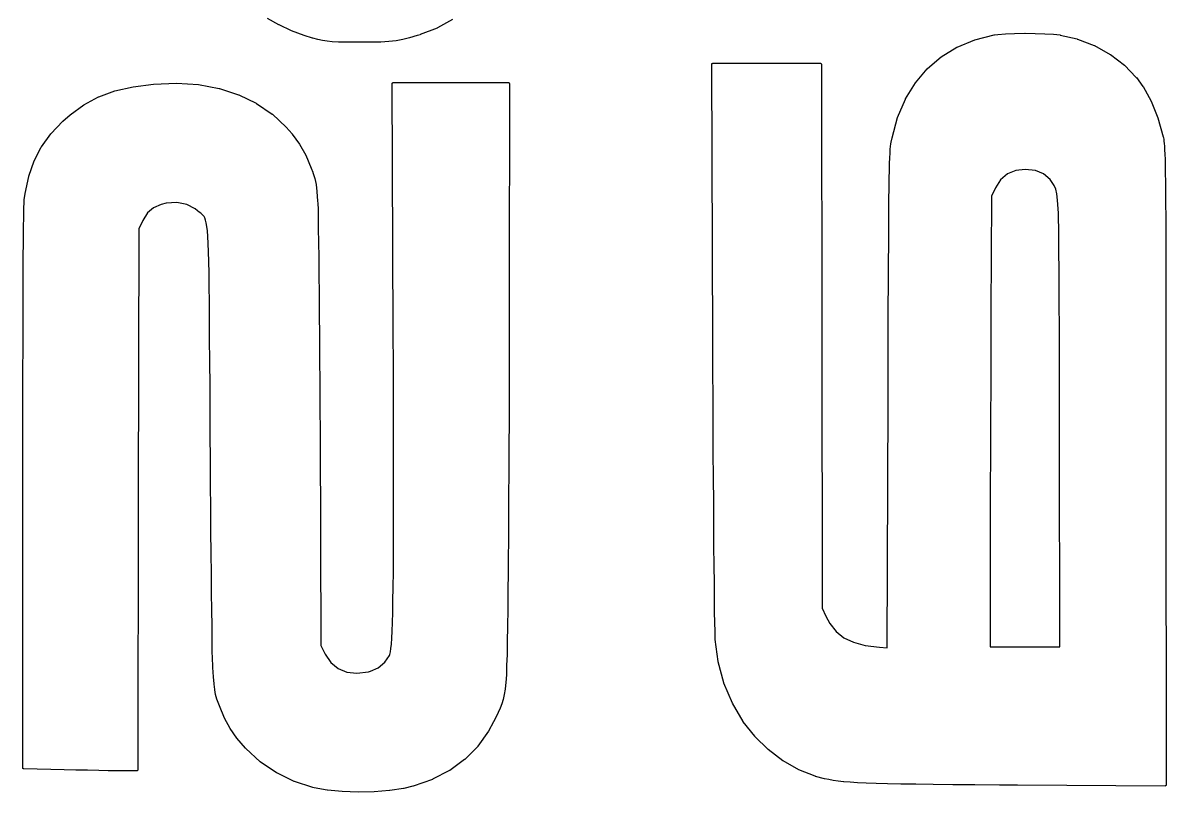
# Model space of a CAD drawing. Extents: x 91.3 to 189.8, y -113.5 to -60.4.
# Drawn here: x 159.15 to 164.29, y -94.48 to -91.02 of the extents above; entities that cross this region are included whole.
import ezdxf

# ---------------------------------------------------------------- set-up
doc = ezdxf.new("R2010")
doc.units = 0
doc.header["$MEASUREMENT"] = 0
doc.layers.add('BLACK', color=7, linetype='CONTINUOUS')

msp = doc.modelspace()

# ---------------------------------------------------------------- linework, layer by layer
at = {"layer": 'Black'}
for p, q in [((160.304, -91.0303), (160.253, -91.0014)), ((160.305, -91.0304), (160.304, -91.0303)), ((160.304, -91.0303), (160.304, -91.0303)), ((160.36, -91.0568), (160.305, -91.0304)), ((161.085, -91.0069), (161.017, -91.0445)), ((160.36, -91.0569), (160.36, -91.0568)), ((160.361, -91.057), (160.36, -91.0569)), ((160.417, -91.0789), (160.361, -91.057)), ((160.417, -91.079), (160.417, -91.0789)), ((160.417, -91.0789), (160.417, -91.0789)), ((160.455, -91.0907), (160.417, -91.079)), ((160.926, -91.0789), (160.892, -91.0893)), ((160.927, -91.0789), (160.926, -91.0789)), ((160.926, -91.0789), (160.926, -91.0789)), ((160.939, -91.0748), (160.927, -91.0789)), ((160.94, -91.0747), (160.939, -91.0748)), ((161.016, -91.0448), (160.94, -91.0747)), ((160.94, -91.0747), (160.94, -91.0747)), ((161.017, -91.0447), (161.016, -91.0448)), ((161.017, -91.0445), (161.017, -91.0447)), ((163.435, -91.0983), (163.522, -91.076)), ((163.522, -91.076), (163.523, -91.0759)), ((163.522, -91.076), (163.522, -91.076)), ((163.523, -91.0759), (163.538, -91.0737)), ((163.538, -91.0736), (163.572, -91.071)), ((163.538, -91.0737), (163.538, -91.0736)), ((163.538, -91.0737), (163.538, -91.0737)), ((163.572, -91.0709), (163.613, -91.0693)), ((163.572, -91.071), (163.572, -91.0709)), ((163.572, -91.071), (163.572, -91.071)), ((163.613, -91.0693), (163.659, -91.0686)), ((163.613, -91.0693), (163.613, -91.0693)), ((163.613, -91.0693), (163.613, -91.0693)), ((163.659, -91.0686), (163.659, -91.0686)), ((163.659, -91.0686), (163.659, -91.0686)), ((163.659, -91.0686), (163.661, -91.0686)), ((163.661, -91.0686), (163.706, -91.069)), ((163.706, -91.069), (163.706, -91.069)), ((163.706, -91.069), (163.706, -91.069)), ((163.706, -91.069), (163.75, -91.0704)), ((163.75, -91.0704), (163.75, -91.0704)), ((163.75, -91.0704), (163.75, -91.0704)), ((163.75, -91.0704), (163.789, -91.0728)), ((163.789, -91.0728), (163.789, -91.0728)), ((163.789, -91.0728), (163.789, -91.0728)), ((163.789, -91.0728), (163.819, -91.0762)), ((163.819, -91.0762), (163.819, -91.0763)), ((163.819, -91.0763), (163.819, -91.0763)), ((163.819, -91.0763), (163.895, -91.0941)), ((160.456, -91.0908), (160.455, -91.0907)), ((160.455, -91.0907), (160.455, -91.0907)), ((160.479, -91.0968), (160.456, -91.0908)), ((160.479, -91.0969), (160.479, -91.0968)), ((160.479, -91.0968), (160.479, -91.0968)), ((160.5, -91.1014), (160.479, -91.0969)), ((160.5, -91.1015), (160.5, -91.1014)), ((160.5, -91.1014), (160.5, -91.1014)), ((160.521, -91.1047), (160.5, -91.1015)), ((160.544, -91.1069), (160.521, -91.1047)), ((160.521, -91.1047), (160.521, -91.1047)), ((160.521, -91.1047), (160.521, -91.1047)), ((160.572, -91.1082), (160.544, -91.1069)), ((160.544, -91.1069), (160.544, -91.1069)), ((160.544, -91.1069), (160.544, -91.1069)), ((160.608, -91.1089), (160.572, -91.1082)), ((160.572, -91.1082), (160.572, -91.1082)), ((160.572, -91.1082), (160.572, -91.1082)), ((160.654, -91.1093), (160.608, -91.1089)), ((160.608, -91.1089), (160.608, -91.1089)), ((160.608, -91.1089), (160.608, -91.1089)), ((160.664, -91.1093), (160.654, -91.1093)), ((160.654, -91.1093), (160.654, -91.1093)), ((160.654, -91.1093), (160.654, -91.1093)), ((160.718, -91.1092), (160.664, -91.1093)), ((160.664, -91.1093), (160.664, -91.1093)), ((160.664, -91.1093), (160.664, -91.1093)), ((160.762, -91.1083), (160.718, -91.1092)), ((160.718, -91.1092), (160.718, -91.1092)), ((160.718, -91.1092), (160.718, -91.1092)), ((160.763, -91.1083), (160.762, -91.1083)), ((160.799, -91.1063), (160.763, -91.1083)), ((160.763, -91.1083), (160.763, -91.1083)), ((160.831, -91.1027), (160.799, -91.1063)), ((160.799, -91.1063), (160.799, -91.1062)), ((160.799, -91.1062), (160.799, -91.1063)), ((160.861, -91.0971), (160.831, -91.1026)), ((160.831, -91.1026), (160.831, -91.1026)), ((160.831, -91.1026), (160.831, -91.1027)), ((160.892, -91.0893), (160.861, -91.0971)), ((160.861, -91.0971), (160.861, -91.0971)), ((160.861, -91.0971), (160.861, -91.0971)), ((160.892, -91.0893), (160.892, -91.0893)), ((160.892, -91.0893), (160.892, -91.0893)), ((163.283, -91.1743), (163.354, -91.1315)), ((163.354, -91.1314), (163.355, -91.1312)), ((163.354, -91.1315), (163.354, -91.1314)), ((163.355, -91.1312), (163.434, -91.0985)), ((163.434, -91.0985), (163.435, -91.0983)), ((163.434, -91.0985), (163.434, -91.0985)), ((163.895, -91.0941), (163.895, -91.0943)), ((163.895, -91.0943), (163.896, -91.0943)), ((163.896, -91.0943), (163.972, -91.1238)), ((163.972, -91.1238), (163.972, -91.124)), ((163.972, -91.124), (163.973, -91.1241)), ((163.973, -91.1241), (164.043, -91.1634)), ((163.221, -91.2277), (163.283, -91.1748)), ((163.283, -91.1746), (163.283, -91.1743)), ((163.283, -91.1748), (163.283, -91.1746)), ((164.043, -91.1634), (164.043, -91.1636)), ((164.043, -91.1636), (164.044, -91.1637)), ((164.044, -91.1637), (164.107, -91.2117)), ((162.251, -91.2067), (162.252, -91.2063)), ((162.251, -91.2071), (162.251, -91.2067)), ((162.251, -91.2076), (162.251, -91.2071)), ((162.251, -91.208), (162.251, -91.2076)), ((162.251, -91.2084), (162.251, -91.208)), ((162.256, -92.4567), (162.251, -91.2084)), ((162.252, -91.2052), (162.253, -91.2049)), ((162.252, -91.2056), (162.252, -91.2052)), ((162.252, -91.2059), (162.252, -91.2056)), ((162.252, -91.2063), (162.252, -91.2059)), ((162.253, -91.2044), (162.254, -91.2041)), ((162.253, -91.2046), (162.253, -91.2044)), ((162.253, -91.2049), (162.253, -91.2046)), ((162.254, -91.2037), (162.255, -91.2036)), ((162.254, -91.2039), (162.254, -91.2037)), ((162.254, -91.2041), (162.254, -91.2039)), ((162.255, -91.2036), (162.255, -91.2035)), ((162.255, -91.2035), (162.256, -91.2035)), ((162.256, -91.2035), (162.256, -91.2034)), ((162.256, -91.2034), (162.739, -91.2034)), ((162.739, -91.2034), (162.739, -91.2035)), ((162.739, -91.2035), (162.74, -91.2035)), ((162.74, -91.2035), (162.74, -91.2036)), ((162.74, -91.2036), (162.74, -91.2037)), ((162.74, -91.2037), (162.741, -91.2039)), ((162.741, -91.2039), (162.741, -91.2041)), ((162.741, -91.2041), (162.742, -91.2044)), ((162.742, -91.2044), (162.742, -91.2046)), ((162.742, -91.2046), (162.742, -91.2049)), ((162.742, -91.2049), (162.743, -91.2052)), ((162.743, -91.2052), (162.743, -91.2056)), ((162.743, -91.2056), (162.743, -91.2059)), ((162.743, -91.2059), (162.743, -91.2063)), ((162.743, -91.2063), (162.743, -91.2067)), ((162.743, -91.2067), (162.744, -91.2071)), ((162.744, -91.2071), (162.744, -91.2076)), ((162.744, -91.2076), (162.744, -91.208)), ((162.744, -91.208), (162.744, -91.2084)), ((162.744, -91.2084), (162.746, -92.4333)), ((163.167, -91.291), (163.22, -91.2283)), ((163.22, -91.2283), (163.221, -91.228)), ((163.221, -91.228), (163.221, -91.2277)), ((164.107, -91.2117), (164.107, -91.212)), ((164.107, -91.212), (164.107, -91.2122)), ((164.107, -91.2122), (164.16, -91.2677)), ((164.16, -91.2677), (164.161, -91.268)), ((164.161, -91.268), (164.161, -91.2682)), ((164.161, -91.2682), (164.19, -91.3082)), ((159.493, -91.355), (159.566, -91.3283)), ((159.566, -91.3281), (159.648, -91.309)), ((159.566, -91.3282), (159.566, -91.3281)), ((159.566, -91.3283), (159.566, -91.3282)), ((159.648, -91.3089), (159.74, -91.2969)), ((159.648, -91.309), (159.648, -91.3089)), ((159.648, -91.309), (159.648, -91.309)), ((159.74, -91.2969), (159.843, -91.2928)), ((159.74, -91.2969), (159.74, -91.2969)), ((159.74, -91.2969), (159.74, -91.2969)), ((159.843, -91.2928), (159.843, -91.2928)), ((159.843, -91.2928), (159.843, -91.2928)), ((159.843, -91.2928), (159.942, -91.2995)), ((159.942, -91.2995), (159.942, -91.2996)), ((159.942, -91.2996), (159.942, -91.2996)), ((159.942, -91.2996), (160.035, -91.3171)), ((160.035, -91.3171), (160.036, -91.3172)), ((160.036, -91.3172), (160.036, -91.3173)), ((160.036, -91.3173), (160.122, -91.3452)), ((160.814, -91.2932), (160.815, -91.2928)), ((160.814, -91.2936), (160.814, -91.2932)), ((160.814, -91.294), (160.814, -91.2936)), ((160.814, -91.2944), (160.814, -91.294)), ((160.814, -91.2949), (160.814, -91.2944)), ((160.814, -91.2953), (160.814, -91.2949)), ((160.818, -92.4066), (160.814, -91.2953)), ((160.815, -91.2918), (160.816, -91.2915)), ((160.815, -91.2921), (160.815, -91.2918)), ((160.815, -91.2925), (160.815, -91.2921)), ((160.815, -91.2928), (160.815, -91.2925)), ((160.816, -91.291), (160.817, -91.2908)), ((160.816, -91.2913), (160.816, -91.291)), ((160.816, -91.2915), (160.816, -91.2913)), ((160.817, -91.2906), (160.818, -91.2905)), ((160.817, -91.2908), (160.817, -91.2906)), ((160.818, -91.2904), (160.819, -91.2903)), ((160.818, -91.2905), (160.818, -91.2904)), ((160.818, -91.2904), (160.818, -91.2904)), ((160.819, -91.2903), (161.336, -91.2903)), ((161.336, -91.2903), (161.336, -91.2904)), ((161.336, -91.2904), (161.336, -91.2904)), ((161.336, -91.2904), (161.337, -91.2905)), ((161.337, -91.2905), (161.337, -91.2906)), ((161.337, -91.2906), (161.338, -91.2908)), ((161.338, -91.2908), (161.338, -91.291)), ((161.338, -91.291), (161.338, -91.2913)), ((161.338, -91.2913), (161.339, -91.2915)), ((161.339, -91.2915), (161.339, -91.2918)), ((161.339, -91.2918), (161.339, -91.2921)), ((161.339, -91.2921), (161.34, -91.2925)), ((161.34, -91.2925), (161.34, -91.2928)), ((161.34, -91.2928), (161.34, -91.2932)), ((161.34, -91.2932), (161.34, -91.2936)), ((161.34, -91.2936), (161.34, -91.294)), ((161.34, -91.294), (161.341, -91.2944)), ((161.341, -91.2953), (161.34, -92.2161)), ((161.341, -91.2944), (161.341, -91.2949)), ((161.341, -91.2949), (161.341, -91.2953)), ((163.123, -91.3642), (163.167, -91.2916)), ((163.167, -91.2914), (163.167, -91.291)), ((163.167, -91.2916), (163.167, -91.2914)), ((164.19, -91.3082), (164.19, -91.3084)), ((164.19, -91.3084), (164.191, -91.3087)), ((164.191, -91.3087), (164.227, -91.3741)), ((159.365, -91.435), (159.426, -91.3908)), ((159.426, -91.3904), (159.492, -91.3553)), ((159.426, -91.3907), (159.426, -91.3904)), ((159.426, -91.3908), (159.426, -91.3907)), ((159.492, -91.3553), (159.493, -91.3552)), ((159.493, -91.3552), (159.493, -91.355)), ((160.122, -91.3452), (160.123, -91.3454)), ((160.123, -91.3454), (160.123, -91.3455)), ((160.123, -91.3455), (160.202, -91.3838)), ((160.202, -91.3838), (160.202, -91.384)), ((160.202, -91.384), (160.203, -91.3841)), ((160.203, -91.3841), (160.274, -91.4324)), ((163.087, -91.447), (163.122, -91.3648)), ((163.122, -91.3648), (163.123, -91.3645)), ((163.123, -91.3645), (163.123, -91.3642)), ((164.227, -91.3741), (164.228, -91.3744)), ((164.228, -91.3744), (164.228, -91.3746)), ((164.228, -91.3746), (164.258, -91.4491)), ((159.332, -91.4646), (159.365, -91.4353)), ((159.365, -91.4352), (159.365, -91.435)), ((159.365, -91.4353), (159.365, -91.4352)), ((160.274, -91.4324), (160.274, -91.4327)), ((160.274, -91.4327), (160.275, -91.4329)), ((160.275, -91.4329), (160.337, -91.4911)), ((159.278, -91.5213), (159.332, -91.4649)), ((159.332, -91.4647), (159.332, -91.4646)), ((159.332, -91.4649), (159.332, -91.4647)), ((160.337, -91.4911), (160.337, -91.4913)), ((160.337, -91.4913), (160.337, -91.4915)), ((160.337, -91.4915), (160.364, -91.5218)), ((163.062, -91.5392), (163.087, -91.4476)), ((163.087, -91.4473), (163.087, -91.447)), ((163.087, -91.4476), (163.087, -91.4473)), ((164.258, -91.4491), (164.258, -91.4493)), ((164.258, -91.4493), (164.258, -91.4496)), ((164.258, -91.4496), (164.282, -91.5346)), ((159.236, -91.5799), (159.278, -91.5218)), ((159.278, -91.5216), (159.278, -91.5213)), ((159.278, -91.5218), (159.278, -91.5216)), ((160.364, -91.5218), (160.364, -91.522)), ((160.364, -91.522), (160.364, -91.5221)), ((160.364, -91.5221), (160.397, -91.5675)), ((163.058, -91.5583), (163.062, -91.5396)), ((163.062, -91.5394), (163.062, -91.5392)), ((163.062, -91.5396), (163.062, -91.5394)), ((164.282, -91.5346), (164.282, -91.5347)), ((164.282, -91.5347), (164.282, -91.5349)), ((164.282, -91.5349), (164.283, -91.5384)), ((164.283, -91.5384), (164.283, -91.5384)), ((164.283, -91.5384), (164.283, -91.5385)), ((164.283, -91.5385), (164.284, -91.5454)), ((164.284, -91.5454), (164.284, -91.5455)), ((159.203, -91.6427), (159.235, -91.5805)), ((159.235, -91.5805), (159.236, -91.5802)), ((159.236, -91.5802), (159.236, -91.5799)), ((160.397, -91.5675), (160.397, -91.5678)), ((160.397, -91.5678), (160.397, -91.568)), ((160.397, -91.568), (160.425, -91.6171)), ((163.053, -91.6078), (163.054, -91.591)), ((163.054, -91.5909), (163.055, -91.5776)), ((163.054, -91.591), (163.054, -91.5909)), ((163.054, -91.591), (163.054, -91.591)), ((163.055, -91.5774), (163.056, -91.567)), ((163.055, -91.5775), (163.055, -91.5774)), ((163.055, -91.5776), (163.055, -91.5775)), ((163.056, -91.5667), (163.058, -91.5585)), ((163.056, -91.5668), (163.056, -91.5667)), ((163.056, -91.567), (163.056, -91.5668)), ((163.058, -91.5584), (163.058, -91.5583)), ((163.058, -91.5585), (163.058, -91.5584)), ((164.284, -91.5455), (164.284, -91.5456)), ((164.284, -91.5456), (164.285, -91.5539)), ((164.285, -91.5539), (164.285, -91.554)), ((164.285, -91.554), (164.285, -91.5541)), ((164.285, -91.5541), (164.286, -91.5644)), ((164.286, -91.5644), (164.286, -91.5645)), ((164.286, -91.5645), (164.286, -91.5645)), ((164.286, -91.5645), (164.287, -91.5773)), ((164.287, -91.5773), (164.287, -91.5774)), ((164.287, -91.5774), (164.287, -91.5774)), ((164.287, -91.5774), (164.288, -91.5933)), ((164.288, -91.5933), (164.288, -91.5933)), ((164.288, -91.5933), (164.288, -91.5933)), ((164.288, -91.5933), (164.289, -91.6128)), ((159.179, -91.7121), (159.203, -91.6434)), ((159.203, -91.6431), (159.203, -91.6427)), ((159.203, -91.6434), (159.203, -91.6431)), ((160.425, -91.6171), (160.425, -91.6174)), ((160.425, -91.6174), (160.425, -91.6176)), ((160.425, -91.6176), (160.449, -91.6752)), ((163.051, -91.6544), (163.052, -91.6288)), ((163.052, -91.6288), (163.053, -91.6079)), ((163.052, -91.6288), (163.052, -91.6288)), ((163.052, -91.6288), (163.052, -91.6288)), ((163.053, -91.6079), (163.053, -91.6078)), ((163.053, -91.6079), (163.053, -91.6079)), ((164.289, -91.6128), (164.289, -91.6128)), ((164.289, -91.6128), (164.289, -91.6128)), ((164.289, -91.6128), (164.29, -91.6364)), ((164.29, -91.6364), (164.29, -91.6364)), ((164.29, -91.6364), (164.29, -91.6364)), ((164.29, -91.6364), (164.29, -91.6646)), ((160.449, -91.6752), (160.449, -91.6753)), ((160.449, -91.6753), (160.449, -91.6755)), ((160.449, -91.6755), (160.456, -91.6944)), ((160.456, -91.6944), (160.456, -91.6945)), ((160.456, -91.6945), (160.456, -91.6947)), ((160.456, -91.6947), (160.465, -91.722)), ((163.049, -91.7221), (163.05, -91.6854)), ((163.05, -91.6853), (163.051, -91.6545)), ((163.05, -91.6854), (163.05, -91.6853)), ((163.05, -91.6853), (163.05, -91.6853)), ((163.051, -91.6545), (163.051, -91.6544)), ((163.051, -91.6544), (163.051, -91.6544)), ((163.619, -91.6862), (163.581, -91.7017)), ((163.661, -91.6814), (163.619, -91.6862)), ((163.707, -91.6864), (163.661, -91.6814)), ((163.744, -91.7013), (163.707, -91.6864)), ((164.29, -91.6646), (164.29, -91.6647)), ((164.29, -91.6647), (164.29, -91.6647)), ((164.29, -91.6647), (164.291, -91.6981)), ((164.291, -91.6981), (164.291, -91.6981)), ((164.291, -91.6981), (164.291, -91.6982)), ((164.291, -91.6982), (164.292, -91.7374)), ((159.162, -91.7903), (159.179, -91.7127)), ((159.179, -91.7124), (159.179, -91.7121)), ((159.179, -91.7127), (159.179, -91.7124)), ((160.465, -91.722), (160.465, -91.7222)), ((160.465, -91.7222), (160.465, -91.7224)), ((160.465, -91.7224), (160.471, -91.7496)), ((160.471, -91.7496), (160.471, -91.7498)), ((160.471, -91.7498), (160.471, -91.75)), ((160.471, -91.75), (160.475, -91.7815)), ((163.049, -91.7222), (163.049, -91.7221)), ((163.049, -91.7655), (163.049, -91.7222)), ((163.049, -91.7222), (163.049, -91.7222)), ((163.55, -91.7279), (163.527, -91.7649)), ((163.581, -91.7017), (163.55, -91.7279)), ((163.773, -91.7262), (163.744, -91.7013)), ((163.792, -91.7545), (163.773, -91.7262)), ((164.292, -91.7374), (164.292, -91.7374)), ((164.292, -91.7374), (164.292, -91.7374)), ((164.292, -91.7374), (164.292, -91.7829)), ((159.158, -91.8166), (159.162, -91.7906)), ((159.162, -91.7904), (159.162, -91.7903)), ((159.162, -91.7906), (159.162, -91.7904)), ((160.475, -91.7815), (160.475, -91.7816)), ((160.475, -91.7816), (160.475, -91.7818)), ((160.475, -91.7818), (160.478, -91.8222)), ((163.048, -91.8159), (163.049, -91.7655)), ((163.049, -91.7655), (163.049, -91.7655)), ((163.049, -91.7655), (163.049, -91.7655)), ((163.51, -91.8011), (163.508, -92.0774)), ((163.527, -91.7649), (163.51, -91.8011)), ((163.799, -91.7706), (163.792, -91.7545)), ((163.804, -91.7914), (163.799, -91.7706)), ((163.807, -91.8199), (163.804, -91.7914)), ((164.292, -91.7829), (164.292, -91.7829)), ((164.292, -91.7829), (164.292, -91.7829)), ((164.292, -91.7829), (164.292, -91.8353)), ((159.157, -91.8556), (159.158, -91.8299)), ((159.158, -91.8168), (159.158, -91.8166)), ((159.158, -91.817), (159.158, -91.8168)), ((159.158, -91.8298), (159.158, -91.817)), ((159.158, -91.8299), (159.158, -91.8298)), ((159.158, -91.8299), (159.158, -91.8299)), ((159.774, -91.8392), (159.739, -91.8543)), ((159.796, -91.8339), (159.774, -91.8392)), ((159.845, -91.8304), (159.796, -91.8339)), ((159.889, -91.8387), (159.845, -91.8304)), ((159.927, -91.8589), (159.889, -91.8387)), ((160.478, -91.8222), (160.478, -91.8223)), ((160.478, -91.8223), (160.478, -91.8224)), ((160.478, -91.8224), (160.479, -91.8343)), ((160.479, -91.8343), (160.479, -91.8343)), ((160.479, -91.8343), (160.479, -91.8344)), ((160.479, -91.8344), (160.48, -91.861)), ((163.048, -91.8741), (163.048, -91.8159)), ((163.048, -91.8159), (163.048, -91.8159)), ((163.048, -91.8159), (163.048, -91.8159)), ((163.81, -91.8591), (163.807, -91.8199)), ((164.292, -91.8353), (164.292, -91.8353)), ((164.292, -91.8353), (164.292, -91.8353)), ((164.292, -91.8353), (164.293, -91.8951)), ((159.155, -91.9441), (159.156, -91.8939)), ((159.156, -91.8938), (159.157, -91.8557)), ((159.156, -91.8939), (159.156, -91.8938)), ((159.156, -91.8939), (159.156, -91.8939)), ((159.157, -91.8557), (159.157, -91.8556)), ((159.157, -91.8556), (159.157, -91.8556)), ((159.712, -91.8773), (159.691, -91.9107)), ((159.739, -91.8543), (159.712, -91.8773)), ((159.937, -91.8675), (159.927, -91.8589)), ((159.945, -91.8736), (159.937, -91.8675)), ((159.937, -91.8675), (159.937, -91.8675)), ((159.945, -91.8737), (159.945, -91.8736)), ((159.945, -91.8736), (159.945, -91.8736)), ((159.952, -91.8787), (159.945, -91.8737)), ((159.957, -91.8833), (159.952, -91.8787)), ((159.962, -91.8878), (159.957, -91.8833)), ((159.967, -91.8932), (159.962, -91.8878)), ((159.97, -91.9), (159.967, -91.8932)), ((159.974, -91.9092), (159.97, -91.9)), ((160.48, -91.861), (160.48, -91.861)), ((160.48, -91.861), (160.48, -91.861)), ((160.48, -91.861), (160.48, -91.8994)), ((160.48, -91.8994), (160.48, -91.8995)), ((160.48, -91.8995), (160.48, -91.8995)), ((160.48, -91.8995), (160.481, -91.949)), ((163.047, -91.9406), (163.048, -91.8741)), ((163.048, -91.8741), (163.048, -91.8741)), ((163.048, -91.8741), (163.048, -91.8741)), ((163.81, -91.8602), (163.81, -91.8591)), ((163.811, -91.8763), (163.81, -91.8602)), ((163.811, -91.905), (163.811, -91.8763)), ((163.812, -91.9454), (163.811, -91.905)), ((163.811, -91.905), (163.811, -91.905)), ((164.293, -91.8951), (164.293, -91.8951)), ((164.293, -91.8951), (164.293, -91.8951)), ((164.293, -91.8951), (164.293, -91.9628)), ((159.155, -92.006), (159.155, -91.9441)), ((159.155, -91.9441), (159.155, -91.9441)), ((159.155, -91.9441), (159.155, -91.9441)), ((159.673, -91.9482), (159.671, -93.1652)), ((159.691, -91.9107), (159.673, -91.9482)), ((159.977, -91.9215), (159.974, -91.9092)), ((159.98, -91.9376), (159.977, -91.9215)), ((159.982, -91.958), (159.98, -91.9376)), ((160.481, -91.949), (160.481, -91.949)), ((160.481, -91.949), (160.481, -91.949)), ((160.481, -91.949), (160.482, -92.0087)), ((163.047, -91.9407), (163.047, -91.9406)), ((163.047, -92.0161), (163.047, -91.9407)), ((163.047, -91.9407), (163.047, -91.9407)), ((163.813, -91.9967), (163.812, -91.9454)), ((159.154, -92.079), (159.155, -92.006)), ((159.155, -92.006), (159.155, -92.006)), ((159.155, -92.006), (159.155, -92.006)), ((159.984, -91.9835), (159.982, -91.958)), ((159.986, -92.0146), (159.984, -91.9835)), ((163.813, -92.058), (163.813, -91.9967)), ((164.293, -91.9628), (164.293, -91.9628)), ((164.293, -91.9628), (164.293, -91.9628)), ((164.293, -91.9628), (164.293, -92.039)), ((159.987, -92.0519), (159.986, -92.0146)), ((159.989, -92.0963), (159.987, -92.0519)), ((160.482, -92.0087), (160.482, -92.0087)), ((160.482, -92.0087), (160.482, -92.0087)), ((160.482, -92.0087), (160.483, -92.0777)), ((163.046, -92.1012), (163.047, -92.0161)), ((163.047, -92.0161), (163.047, -92.0161)), ((163.047, -92.0161), (163.047, -92.0161)), ((163.814, -92.1285), (163.813, -92.058)), ((164.293, -92.039), (164.293, -92.039)), ((164.293, -92.039), (164.293, -92.0391)), ((164.293, -92.0391), (164.294, -92.1243)), ((159.154, -92.0791), (159.154, -92.079)), ((159.154, -92.1629), (159.154, -92.0791)), ((159.154, -92.0791), (159.154, -92.0791)), ((159.99, -92.1482), (159.989, -92.0963)), ((160.483, -92.0777), (160.483, -92.0777)), ((160.483, -92.0777), (160.483, -92.0777)), ((160.483, -92.0777), (160.484, -92.1553)), ((163.046, -92.1964), (163.046, -92.1012)), ((163.046, -92.1012), (163.046, -92.1012)), ((163.046, -92.1012), (163.046, -92.1012)), ((163.508, -92.0774), (163.508, -92.1083)), ((163.508, -92.1083), (163.508, -92.1625)), ((159.99, -92.2084), (159.99, -92.1482)), ((159.99, -92.1482), (159.99, -92.1482)), ((160.484, -92.1553), (160.484, -92.1553)), ((160.484, -92.1553), (160.484, -92.1553)), ((160.484, -92.1553), (160.485, -92.2406)), ((163.508, -92.1625), (163.507, -92.2278)), ((163.814, -92.2073), (163.814, -92.1285)), ((164.294, -92.1243), (164.294, -92.1243)), ((164.294, -92.1243), (164.294, -92.1243)), ((164.294, -92.1243), (164.294, -92.2191)), ((159.153, -92.257), (159.154, -92.1629)), ((159.154, -92.1629), (159.154, -92.1629)), ((159.154, -92.1629), (159.154, -92.1629)), ((159.991, -92.2776), (159.99, -92.2084)), ((163.045, -92.3025), (163.046, -92.1964)), ((163.046, -92.1964), (163.046, -92.1964)), ((163.046, -92.1964), (163.046, -92.1964)), ((163.814, -92.2936), (163.814, -92.2073)), ((159.153, -92.361), (159.153, -92.257)), ((159.153, -92.257), (159.153, -92.257)), ((159.153, -92.257), (159.153, -92.257)), ((160.485, -92.2406), (160.485, -92.2406)), ((160.485, -92.2406), (160.485, -92.2406)), ((160.485, -92.2406), (160.485, -92.3327)), ((161.34, -92.2161), (161.34, -92.2161)), ((161.34, -92.2161), (161.34, -92.3243)), ((163.507, -92.2278), (163.507, -92.3029)), ((164.294, -92.2191), (164.294, -92.2191)), ((164.294, -92.2191), (164.294, -92.2191)), ((164.294, -92.2191), (164.294, -92.324)), ((159.992, -92.3563), (159.991, -92.2776)), ((163.045, -92.4199), (163.045, -92.3025)), ((163.045, -92.3025), (163.045, -92.3025)), ((163.507, -92.3029), (163.507, -92.3864)), ((163.815, -92.3866), (163.814, -92.2936)), ((159.153, -92.4744), (159.153, -92.361)), ((159.153, -92.361), (159.153, -92.361)), ((159.153, -92.361), (159.153, -92.361)), ((159.992, -92.4453), (159.992, -92.3563)), ((160.485, -92.3327), (160.485, -92.3327)), ((160.485, -92.3327), (160.485, -92.3327)), ((160.485, -92.3327), (160.486, -92.4308)), ((161.34, -92.3243), (161.34, -92.3243)), ((161.34, -92.3243), (161.34, -92.3243)), ((161.34, -92.3243), (161.34, -92.4458)), ((164.294, -92.324), (164.294, -92.324)), ((164.294, -92.324), (164.294, -92.4395)), ((160.819, -92.5742), (160.818, -92.4066)), ((163.507, -92.3864), (163.506, -92.477)), ((163.815, -92.4854), (163.815, -92.3866)), ((159.993, -92.5451), (159.992, -92.4453)), ((160.486, -92.4308), (160.486, -92.4308)), ((160.486, -92.4308), (160.486, -92.4308)), ((160.486, -92.4308), (160.487, -92.5341)), ((161.34, -92.4458), (161.339, -92.5684)), ((161.34, -92.4458), (161.34, -92.4458)), ((161.34, -92.4458), (161.34, -92.4458)), ((162.256, -92.5864), (162.256, -92.4567)), ((162.256, -92.4567), (162.256, -92.4567)), ((162.746, -92.4333), (162.748, -93.6571)), ((163.044, -92.5493), (163.045, -92.4199)), ((163.045, -92.4199), (163.045, -92.4199)), ((164.294, -92.4395), (164.294, -92.4395)), ((164.294, -92.4395), (164.294, -92.5663)), ((159.152, -92.5969), (159.153, -92.4744)), ((159.153, -92.4744), (159.153, -92.4744)), ((159.153, -92.4744), (159.153, -92.4744)), ((163.506, -92.477), (163.506, -92.5733)), ((163.816, -92.5891), (163.815, -92.4854)), ((159.994, -92.6566), (159.993, -92.5451)), ((160.487, -92.5341), (160.487, -92.5341)), ((160.487, -92.5341), (160.487, -92.5341)), ((160.487, -92.5341), (160.488, -92.6418)), ((161.339, -92.5684), (161.339, -92.5684)), ((161.339, -92.5684), (161.339, -92.5684)), ((161.339, -92.5684), (161.339, -92.6909)), ((163.044, -92.6913), (163.044, -92.5493)), ((163.044, -92.5493), (163.044, -92.5493)), ((163.506, -92.5733), (163.506, -92.6741)), ((164.294, -92.5663), (164.294, -92.5663)), ((164.294, -92.5663), (164.294, -92.7048)), ((159.152, -92.7279), (159.152, -92.5969)), ((159.152, -92.5969), (159.152, -92.5969)), ((159.152, -92.5969), (159.152, -92.5969)), ((160.819, -92.7288), (160.819, -92.5742)), ((162.257, -92.7133), (162.256, -92.5864)), ((162.256, -92.5864), (162.256, -92.5864)), ((163.816, -92.697), (163.816, -92.5891)), ((159.994, -92.7802), (159.994, -92.6566)), ((160.488, -92.6418), (160.488, -92.6418)), ((160.488, -92.6418), (160.488, -92.6418)), ((160.488, -92.6418), (160.488, -92.7529)), ((163.506, -92.6741), (163.505, -92.778)), ((159.152, -92.8671), (159.152, -92.7279)), ((159.152, -92.7279), (159.152, -92.7279)), ((159.152, -92.7279), (159.152, -92.7279)), ((161.339, -92.6909), (161.339, -92.6909)), ((161.339, -92.6909), (161.339, -92.8119)), ((162.258, -92.8368), (162.257, -92.7133)), ((162.257, -92.7133), (162.257, -92.7133)), ((162.257, -92.7133), (162.257, -92.7133)), ((163.04, -93.8352), (163.044, -92.7267)), ((163.044, -92.7267), (163.044, -92.6913)), ((163.044, -92.6913), (163.044, -92.6913)), ((163.044, -92.7267), (163.044, -92.7267)), ((163.816, -92.8082), (163.816, -92.697)), ((164.294, -92.7048), (164.294, -92.8555)), ((160.488, -92.7529), (160.488, -92.7529)), ((160.488, -92.7529), (160.488, -92.7529)), ((160.488, -92.7529), (160.489, -92.8667)), ((160.82, -92.8711), (160.819, -92.7288)), ((163.505, -92.778), (163.505, -92.8837)), ((159.995, -92.8762), (159.994, -92.7802)), ((159.994, -92.7802), (159.994, -92.7802)), ((161.339, -92.8119), (161.338, -92.9301)), ((161.339, -92.8119), (161.339, -92.8119)), ((163.816, -92.8878), (163.816, -92.8082)), ((159.152, -93.0139), (159.152, -92.8671)), ((159.152, -92.8671), (159.152, -92.8671)), ((159.996, -92.9891), (159.995, -92.8762)), ((159.995, -92.8762), (159.995, -92.8762)), ((160.489, -92.8667), (160.489, -92.8667)), ((160.489, -92.8667), (160.493, -93.8242)), ((160.82, -93.0016), (160.82, -92.8711)), ((162.258, -92.956), (162.258, -92.8368)), ((162.258, -92.8368), (162.258, -92.8368)), ((164.294, -92.8555), (164.294, -92.8555)), ((164.294, -92.8555), (164.294, -93.0191)), ((161.338, -92.9301), (161.338, -92.9301)), ((161.338, -92.9301), (161.338, -93.0442)), ((163.505, -92.8837), (163.505, -92.9898)), ((163.817, -93.8303), (163.816, -92.8878)), ((162.259, -93.0704), (162.258, -92.956)), ((162.258, -92.956), (162.258, -92.956)), ((159.152, -93.1207), (159.152, -93.0139)), ((159.152, -93.0139), (159.152, -93.0139)), ((159.996, -93.0998), (159.996, -92.9891)), ((159.996, -92.9891), (159.996, -92.9891)), ((159.996, -92.9891), (159.996, -92.9891)), ((160.82, -93.1206), (160.82, -93.0016)), ((163.505, -92.9898), (163.504, -93.0951)), ((164.294, -93.0191), (164.295, -94.4522)), ((161.338, -93.0442), (161.337, -93.1528)), ((161.338, -93.0442), (161.338, -93.0442)), ((161.338, -93.0442), (161.338, -93.0442)), ((162.26, -93.1792), (162.259, -93.0704)), ((162.259, -93.0704), (162.259, -93.0704)), ((162.259, -93.0704), (162.259, -93.0704)), ((159.152, -94.3746), (159.152, -93.1207)), ((159.152, -93.1207), (159.152, -93.1207)), ((159.997, -93.2072), (159.996, -93.0998)), ((159.996, -93.0998), (159.996, -93.0998)), ((159.996, -93.0998), (159.996, -93.0998)), ((160.82, -93.2287), (160.82, -93.1206)), ((160.82, -93.1206), (160.82, -93.1206)), ((163.504, -93.0951), (163.503, -93.8303)), ((159.671, -93.1652), (159.669, -94.3834)), ((159.671, -93.1652), (159.671, -93.1652)), ((161.337, -93.1528), (161.337, -93.1528)), ((161.337, -93.1528), (161.337, -93.1528)), ((161.337, -93.1528), (161.337, -93.2547)), ((162.26, -93.2816), (162.26, -93.1792)), ((162.26, -93.1792), (162.26, -93.1792)), ((162.26, -93.1792), (162.26, -93.1792)), ((159.997, -93.2073), (159.997, -93.2072)), ((159.998, -93.3106), (159.997, -93.2073)), ((159.997, -93.2073), (159.997, -93.2073)), ((160.82, -93.3264), (160.82, -93.2287)), ((161.337, -93.2547), (161.336, -93.3484)), ((161.337, -93.2547), (161.337, -93.2547)), ((161.337, -93.2547), (161.337, -93.2547)), ((162.261, -93.3769), (162.26, -93.2816)), ((162.26, -93.2816), (162.26, -93.2816)), ((162.26, -93.2816), (162.26, -93.2816)), ((159.998, -93.3107), (159.998, -93.3106)), ((159.999, -93.4091), (159.998, -93.3107)), ((159.998, -93.3107), (159.998, -93.3107)), ((160.819, -93.4141), (160.82, -93.3264)), ((161.336, -93.3484), (161.335, -93.4328)), ((161.336, -93.3484), (161.336, -93.3484)), ((161.336, -93.3484), (161.336, -93.3484)), ((162.262, -93.4645), (162.261, -93.3769)), ((162.261, -93.3769), (162.261, -93.3769)), ((162.261, -93.3769), (162.261, -93.3769)), ((160, -93.5017), (159.999, -93.4091)), ((159.999, -93.4091), (159.999, -93.4091)), ((159.999, -93.4091), (159.999, -93.4091)), ((160.819, -93.4925), (160.819, -93.4141)), ((160.819, -93.4141), (160.819, -93.4141)), ((161.335, -93.4328), (161.335, -93.4328)), ((161.335, -93.4328), (161.335, -93.4328)), ((161.335, -93.4328), (161.335, -93.5064)), ((160.818, -93.5619), (160.819, -93.4925)), ((160.819, -93.4925), (160.819, -93.4925)), ((162.263, -93.5435), (162.262, -93.4645)), ((162.262, -93.4645), (162.262, -93.4645)), ((162.262, -93.4645), (162.262, -93.4645)), ((160.001, -93.5877), (160, -93.5017)), ((160, -93.5017), (160, -93.5017)), ((160, -93.5017), (160, -93.5017)), ((161.335, -93.5064), (161.334, -93.568)), ((161.335, -93.5064), (161.335, -93.5064)), ((161.335, -93.5064), (161.335, -93.5064)), ((162.263, -93.6133), (162.263, -93.5435)), ((162.263, -93.5435), (162.263, -93.5435)), ((162.263, -93.5435), (162.263, -93.5435)), ((160.002, -93.666), (160.001, -93.5877)), ((160.001, -93.5877), (160.001, -93.5877)), ((160.001, -93.5877), (160.001, -93.5877)), ((160.817, -93.6228), (160.818, -93.5619)), ((160.818, -93.5619), (160.818, -93.5619)), ((161.334, -93.569), (161.333, -93.6602)), ((161.334, -93.568), (161.334, -93.568)), ((161.334, -93.568), (161.334, -93.568)), ((161.334, -93.568), (161.334, -93.569)), ((161.334, -93.569), (161.334, -93.569)), ((160.816, -93.6758), (160.817, -93.6228)), ((160.817, -93.6228), (160.817, -93.6228)), ((162.263, -93.6134), (162.263, -93.6133)), ((162.264, -93.6732), (162.263, -93.6134)), ((162.263, -93.6134), (162.263, -93.6134)), ((160.003, -93.7358), (160.002, -93.666)), ((160.002, -93.666), (160.002, -93.666)), ((160.002, -93.666), (160.002, -93.666)), ((160.815, -93.7213), (160.816, -93.6758)), ((161.333, -93.6602), (161.332, -93.7393)), ((161.333, -93.6602), (161.333, -93.6602)), ((161.333, -93.6602), (161.333, -93.6602)), ((162.265, -93.7225), (162.264, -93.6732)), ((162.264, -93.6732), (162.264, -93.6732)), ((162.264, -93.6732), (162.264, -93.6732)), ((162.748, -93.6571), (162.764, -93.693)), ((162.764, -93.693), (162.782, -93.7249)), ((160.003, -93.7359), (160.003, -93.7358)), ((160.003, -93.7964), (160.003, -93.7359)), ((160.003, -93.7359), (160.003, -93.7359)), ((160.814, -93.7599), (160.815, -93.7213)), ((160.815, -93.7213), (160.815, -93.7213)), ((161.332, -93.7393), (161.331, -93.8072)), ((161.332, -93.7393), (161.332, -93.7393)), ((161.332, -93.7393), (161.332, -93.7393)), ((162.266, -93.7603), (162.265, -93.7225)), ((162.265, -93.7225), (162.265, -93.7225)), ((162.265, -93.7225), (162.265, -93.7225)), ((162.782, -93.7249), (162.81, -93.7612)), ((160.004, -93.8467), (160.003, -93.7964)), ((160.003, -93.7964), (160.003, -93.7964)), ((160.003, -93.7964), (160.003, -93.7964)), ((160.81, -93.8179), (160.812, -93.7919)), ((160.812, -93.7919), (160.814, -93.7599)), ((160.814, -93.7599), (160.814, -93.7599)), ((161.331, -93.8072), (161.33, -93.8652)), ((161.331, -93.8072), (161.331, -93.8072)), ((161.331, -93.8072), (161.331, -93.8072)), ((162.266, -93.786), (162.266, -93.7603)), ((162.266, -93.7603), (162.266, -93.7603)), ((162.266, -93.7603), (162.266, -93.7603)), ((162.266, -93.7861), (162.266, -93.786)), ((162.267, -93.797), (162.266, -93.7861)), ((162.266, -93.7861), (162.266, -93.7861)), ((162.267, -93.7972), (162.267, -93.797)), ((162.267, -93.7974), (162.267, -93.7972)), ((162.28, -93.8972), (162.267, -93.7974)), ((162.81, -93.7612), (162.845, -93.7892)), ((162.845, -93.7892), (162.888, -93.8099)), ((160.005, -93.8858), (160.004, -93.8467)), ((160.004, -93.8467), (160.004, -93.8467)), ((160.004, -93.8467), (160.004, -93.8467)), ((160.493, -93.8242), (160.509, -93.8577)), ((160.509, -93.8577), (160.512, -93.8631)), ((160.803, -93.8644), (160.806, -93.8537)), ((160.806, -93.8537), (160.808, -93.8384)), ((160.808, -93.8384), (160.81, -93.8179)), ((162.888, -93.8099), (162.941, -93.824)), ((162.941, -93.824), (163.005, -93.8323)), ((163.005, -93.8323), (163.04, -93.8352)), ((163.503, -93.8303), (163.817, -93.8303)), ((160.005, -93.8859), (160.005, -93.8858)), ((160.006, -93.9131), (160.005, -93.8859)), ((160.005, -93.8859), (160.005, -93.8859)), ((160.512, -93.8631), (160.537, -93.9011)), ((160.537, -93.9011), (160.57, -93.9281)), ((160.75, -93.9245), (160.78, -93.8999)), ((160.78, -93.8999), (160.801, -93.8702)), ((160.801, -93.8702), (160.803, -93.8644)), ((161.33, -93.8652), (161.328, -93.9143)), ((161.33, -93.8652), (161.33, -93.8652)), ((161.33, -93.8652), (161.33, -93.8652)), ((162.28, -93.8975), (162.28, -93.8972)), ((162.28, -93.8979), (162.28, -93.8975)), ((162.306, -93.9927), (162.28, -93.8979)), ((160.006, -93.9229), (160.006, -93.9131)), ((160.006, -93.9131), (160.006, -93.9131)), ((160.006, -93.9131), (160.006, -93.9131)), ((160.006, -93.923), (160.006, -93.9229)), ((160.006, -93.9229), (160.006, -93.9229)), ((160.009, -93.9654), (160.006, -93.923)), ((160.57, -93.9281), (160.609, -93.9442)), ((160.609, -93.9442), (160.654, -93.9494)), ((160.654, -93.9494), (160.707, -93.9433)), ((160.707, -93.9433), (160.716, -93.9407)), ((160.716, -93.9407), (160.75, -93.9245)), ((161.327, -93.9559), (161.324, -93.9906)), ((161.328, -93.9144), (161.327, -93.9557)), ((161.327, -93.9557), (161.327, -93.9558)), ((161.327, -93.9558), (161.327, -93.9559)), ((161.328, -93.9143), (161.328, -93.9143)), ((161.328, -93.9143), (161.328, -93.9144)), ((160.009, -93.9655), (160.009, -93.9654)), ((160.009, -93.9654), (160.009, -93.9654)), ((160.012, -93.9977), (160.009, -93.9655)), ((160.012, -93.9978), (160.012, -93.9977)), ((160.012, -93.9979), (160.012, -93.9978)), ((160.015, -94.0231), (160.012, -93.9979)), ((161.324, -93.9908), (161.321, -94.0201)), ((161.324, -93.9906), (161.324, -93.9907)), ((161.324, -93.9907), (161.324, -93.9908)), ((162.306, -93.993), (162.306, -93.9927)), ((162.306, -93.9934), (162.306, -93.993)), ((162.344, -94.0835), (162.306, -93.9934)), ((160.015, -94.0233), (160.015, -94.0231)), ((160.015, -94.0234), (160.015, -94.0233)), ((160.019, -94.0447), (160.015, -94.0234)), ((160.019, -94.0449), (160.019, -94.0447)), ((160.019, -94.0451), (160.019, -94.0449)), ((160.025, -94.0655), (160.019, -94.0451)), ((161.317, -94.0456), (161.312, -94.0674)), ((161.321, -94.0204), (161.317, -94.0453)), ((161.317, -94.0453), (161.317, -94.0455)), ((161.317, -94.0455), (161.317, -94.0456)), ((161.321, -94.0201), (161.321, -94.0202)), ((161.321, -94.0202), (161.321, -94.0204)), ((160.025, -94.0657), (160.025, -94.0655)), ((160.025, -94.0658), (160.025, -94.0657)), ((160.033, -94.0886), (160.025, -94.0658)), ((160.033, -94.0887), (160.033, -94.0886)), ((160.036, -94.096), (160.033, -94.0887)), ((160.033, -94.0887), (160.033, -94.0887)), ((160.036, -94.0961), (160.036, -94.096)), ((160.036, -94.0962), (160.036, -94.0961)), ((160.059, -94.1512), (160.036, -94.0962)), ((161.299, -94.1066), (161.29, -94.1255)), ((161.306, -94.0877), (161.299, -94.1064)), ((161.299, -94.1064), (161.299, -94.1065)), ((161.299, -94.1065), (161.299, -94.1066)), ((161.312, -94.0677), (161.306, -94.0874)), ((161.306, -94.0874), (161.306, -94.0875)), ((161.306, -94.0875), (161.306, -94.0877)), ((161.312, -94.0674), (161.312, -94.0675)), ((161.312, -94.0675), (161.312, -94.0677)), ((162.344, -94.0838), (162.344, -94.0835)), ((162.344, -94.0841), (162.344, -94.0838)), ((162.393, -94.1671), (162.344, -94.0841)), ((160.059, -94.1514), (160.059, -94.1512)), ((160.059, -94.1516), (160.059, -94.1514)), ((160.084, -94.1982), (160.059, -94.1516)), ((161.281, -94.1458), (161.269, -94.1684)), ((161.29, -94.1256), (161.281, -94.1458)), ((161.281, -94.1458), (161.281, -94.1458)), ((161.281, -94.1458), (161.281, -94.1458)), ((161.29, -94.1255), (161.29, -94.1256)), ((161.29, -94.1256), (161.29, -94.1256)), ((162.393, -94.1674), (162.393, -94.1671)), ((162.393, -94.1677), (162.393, -94.1674)), ((162.445, -94.2333), (162.393, -94.1677)), ((160.084, -94.1984), (160.084, -94.1982)), ((160.084, -94.1987), (160.084, -94.1984)), ((160.115, -94.2419), (160.084, -94.1987)), ((161.246, -94.2103), (161.198, -94.2782)), ((161.247, -94.2101), (161.246, -94.2103)), ((161.269, -94.1686), (161.247, -94.2098)), ((161.247, -94.2098), (161.247, -94.2101)), ((161.269, -94.1684), (161.269, -94.1685)), ((161.269, -94.1685), (161.269, -94.1686)), ((160.115, -94.2421), (160.115, -94.2419)), ((160.115, -94.2423), (160.115, -94.2421)), ((160.154, -94.287), (160.115, -94.2423)), ((162.445, -94.2336), (162.445, -94.2333)), ((162.445, -94.2338), (162.445, -94.2336)), ((162.505, -94.2925), (162.445, -94.2338)), ((160.154, -94.2871), (160.154, -94.287)), ((160.154, -94.287), (160.154, -94.287)), ((160.155, -94.2876), (160.154, -94.2871)), ((160.155, -94.2877), (160.155, -94.2876)), ((160.155, -94.2879), (160.155, -94.2877)), ((160.22, -94.3476), (160.155, -94.2879)), ((161.198, -94.2788), (161.14, -94.3372)), ((161.198, -94.2782), (161.198, -94.2785)), ((161.198, -94.2785), (161.198, -94.2788)), ((162.505, -94.2926), (162.505, -94.2925)), ((162.505, -94.2929), (162.505, -94.2926)), ((162.571, -94.3431), (162.505, -94.2929)), ((160.22, -94.3478), (160.22, -94.3476)), ((160.22, -94.348), (160.22, -94.3478)), ((160.293, -94.3978), (160.22, -94.348)), ((161.139, -94.3377), (161.072, -94.3867)), ((161.14, -94.3374), (161.139, -94.3377)), ((161.14, -94.3372), (161.14, -94.3374)), ((162.572, -94.3432), (162.571, -94.3431)), ((162.572, -94.3435), (162.572, -94.3432)), ((162.642, -94.3839), (162.572, -94.3435)), ((159.152, -94.375), (159.152, -94.3746)), ((159.152, -94.3753), (159.152, -94.375)), ((159.152, -94.3758), (159.152, -94.3753)), ((159.152, -94.3763), (159.152, -94.3758)), ((159.152, -94.3766), (159.152, -94.3763)), ((159.152, -94.377), (159.152, -94.3766)), ((159.152, -94.3774), (159.152, -94.377)), ((159.153, -94.3778), (159.152, -94.3774)), ((159.153, -94.378), (159.153, -94.3778)), ((159.153, -94.3783), (159.153, -94.378)), ((159.154, -94.3786), (159.153, -94.3783)), ((159.154, -94.3789), (159.154, -94.3786)), ((159.154, -94.379), (159.154, -94.3789)), ((159.155, -94.3792), (159.154, -94.379)), ((159.155, -94.3793), (159.155, -94.3792)), ((159.156, -94.3795), (159.155, -94.3793)), ((159.156, -94.3796), (159.156, -94.3795)), ((159.156, -94.3795), (159.156, -94.3795)), ((159.338, -94.384), (159.156, -94.3796)), ((159.391, -94.3852), (159.338, -94.384)), ((159.338, -94.384), (159.338, -94.384)), ((159.338, -94.384), (159.338, -94.384)), ((159.443, -94.3863), (159.391, -94.3852)), ((159.391, -94.3852), (159.391, -94.3852)), ((159.391, -94.3852), (159.391, -94.3852)), ((159.493, -94.3872), (159.443, -94.3863)), ((159.443, -94.3863), (159.443, -94.3863)), ((159.443, -94.3863), (159.443, -94.3863)), ((159.536, -94.3879), (159.493, -94.3872)), ((159.493, -94.3872), (159.493, -94.3872)), ((159.493, -94.3872), (159.493, -94.3872)), ((159.572, -94.3883), (159.536, -94.3879)), ((159.536, -94.3879), (159.536, -94.3879)), ((159.536, -94.3879), (159.536, -94.3879)), ((159.592, -94.3884), (159.572, -94.3883)), ((159.572, -94.3883), (159.572, -94.3883)), ((159.572, -94.3883), (159.572, -94.3883)), ((159.664, -94.3884), (159.592, -94.3884)), ((159.592, -94.3884), (159.592, -94.3884)), ((159.592, -94.3884), (159.592, -94.3884)), ((159.665, -94.3883), (159.664, -94.3884)), ((159.666, -94.3882), (159.665, -94.3883)), ((159.665, -94.3883), (159.665, -94.3883)), ((159.667, -94.3878), (159.666, -94.3879)), ((159.666, -94.3879), (159.666, -94.3881)), ((159.666, -94.3881), (159.666, -94.3882)), ((159.668, -94.3869), (159.667, -94.3873)), ((159.667, -94.3873), (159.667, -94.3875)), ((159.667, -94.3875), (159.667, -94.3878)), ((159.669, -94.3859), (159.668, -94.3863)), ((159.668, -94.3863), (159.668, -94.3866)), ((159.668, -94.3866), (159.668, -94.3869)), ((159.669, -94.3834), (159.669, -94.3839)), ((159.669, -94.3839), (159.669, -94.3843)), ((159.669, -94.3843), (159.669, -94.3847)), ((159.669, -94.3847), (159.669, -94.3851)), ((159.669, -94.3851), (159.669, -94.3855)), ((159.669, -94.3855), (159.669, -94.3859)), ((160.293, -94.398), (160.293, -94.3978)), ((160.294, -94.3982), (160.293, -94.398)), ((160.373, -94.4371), (160.294, -94.3982)), ((161.071, -94.3871), (160.995, -94.4269)), ((161.072, -94.3869), (161.071, -94.3871)), ((161.072, -94.3867), (161.072, -94.3869)), ((162.643, -94.384), (162.642, -94.3839)), ((162.643, -94.3842), (162.643, -94.384)), ((162.716, -94.4134), (162.643, -94.3842)), ((162.717, -94.4134), (162.716, -94.4134)), ((162.717, -94.4136), (162.717, -94.4134)), ((162.758, -94.4245), (162.717, -94.4136)), ((162.758, -94.4246), (162.758, -94.4245)), ((162.758, -94.4245), (162.758, -94.4245)), ((162.777, -94.4283), (162.758, -94.4246)), ((160.373, -94.4372), (160.373, -94.4371)), ((160.374, -94.4373), (160.373, -94.4372)), ((160.457, -94.4642), (160.374, -94.4373)), ((160.457, -94.4643), (160.457, -94.4642)), ((160.457, -94.4642), (160.457, -94.4642)), ((160.462, -94.4654), (160.457, -94.4643)), ((160.521, -94.4758), (160.462, -94.4654)), ((160.462, -94.4654), (160.462, -94.4654)), ((160.462, -94.4654), (160.462, -94.4654)), ((160.522, -94.4759), (160.521, -94.4758)), ((160.521, -94.4758), (160.521, -94.4758)), ((160.589, -94.4822), (160.522, -94.4759)), ((160.865, -94.4679), (160.803, -94.4773)), ((160.866, -94.4678), (160.865, -94.4679)), ((160.907, -94.4581), (160.866, -94.4678)), ((160.866, -94.4678), (160.866, -94.4678)), ((160.908, -94.4579), (160.907, -94.4579)), ((160.907, -94.4579), (160.907, -94.4581)), ((160.994, -94.4272), (160.908, -94.4579)), ((160.995, -94.4269), (160.994, -94.427)), ((160.994, -94.427), (160.994, -94.4272)), ((162.777, -94.4284), (162.777, -94.4283)), ((162.777, -94.4283), (162.777, -94.4283)), ((162.797, -94.4317), (162.777, -94.4284)), ((162.797, -94.4318), (162.797, -94.4317)), ((162.797, -94.4317), (162.797, -94.4317)), ((162.819, -94.4348), (162.797, -94.4318)), ((162.82, -94.4348), (162.819, -94.4348)), ((162.819, -94.4348), (162.819, -94.4348)), ((162.844, -94.4375), (162.82, -94.4348)), ((162.845, -94.4375), (162.844, -94.4375)), ((162.873, -94.4399), (162.845, -94.4375)), ((162.845, -94.4375), (162.845, -94.4375)), ((162.906, -94.442), (162.873, -94.4399)), ((162.873, -94.4399), (162.873, -94.4399)), ((162.873, -94.4399), (162.873, -94.4399)), ((162.945, -94.4438), (162.906, -94.442)), ((162.906, -94.442), (162.906, -94.442)), ((162.906, -94.442), (162.906, -94.442)), ((162.99, -94.4454), (162.945, -94.4438)), ((162.945, -94.4438), (162.945, -94.4438)), ((162.945, -94.4438), (162.945, -94.4438)), ((163.041, -94.4468), (162.99, -94.4454)), ((162.99, -94.4454), (162.99, -94.4454)), ((162.99, -94.4454), (162.99, -94.4454)), ((163.042, -94.4468), (163.041, -94.4468)), ((163.041, -94.4468), (163.041, -94.4468)), ((163.101, -94.4481), (163.042, -94.4468)), ((163.169, -94.4491), (163.101, -94.4481)), ((163.101, -94.4481), (163.101, -94.4481)), ((163.101, -94.4481), (163.101, -94.4481)), ((163.247, -94.4501), (163.169, -94.4491)), ((163.169, -94.4491), (163.169, -94.4491)), ((163.169, -94.4491), (163.169, -94.4491)), ((163.335, -94.451), (163.247, -94.4501)), ((163.247, -94.4501), (163.247, -94.4501)), ((163.247, -94.4501), (163.247, -94.4501)), ((163.434, -94.4518), (163.335, -94.451)), ((163.335, -94.451), (163.335, -94.451)), ((163.335, -94.451), (163.335, -94.451)), ((163.546, -94.4526), (163.434, -94.4518)), ((163.434, -94.4518), (163.434, -94.4518)), ((163.434, -94.4518), (163.434, -94.4518)), ((163.546, -94.4526), (163.546, -94.4526)), ((163.627, -94.4531), (163.546, -94.4526)), ((163.546, -94.4526), (163.546, -94.4526)), ((164.29, -94.4572), (163.627, -94.4531)), ((164.291, -94.4571), (164.29, -94.4571)), ((164.29, -94.4571), (164.29, -94.4572)), ((164.292, -94.4569), (164.291, -94.4569)), ((164.291, -94.4569), (164.291, -94.4571)), ((164.293, -94.4565), (164.292, -94.4566)), ((164.292, -94.4566), (164.292, -94.4569)), ((164.294, -94.4554), (164.293, -94.4557)), ((164.293, -94.4557), (164.293, -94.456)), ((164.293, -94.456), (164.293, -94.4562)), ((164.293, -94.4562), (164.293, -94.4565)), ((164.295, -94.4539), (164.294, -94.4543)), ((164.294, -94.4543), (164.294, -94.4547)), ((164.294, -94.4547), (164.294, -94.455)), ((164.294, -94.455), (164.294, -94.4554)), ((164.295, -94.4522), (164.295, -94.4526)), ((164.295, -94.4526), (164.295, -94.4531)), ((164.295, -94.4531), (164.295, -94.4534)), ((164.295, -94.4534), (164.295, -94.4539)), ((160.589, -94.4823), (160.589, -94.4822)), ((160.589, -94.4822), (160.589, -94.4822)), ((160.66, -94.4846), (160.589, -94.4823)), ((160.661, -94.4846), (160.66, -94.4845)), ((160.66, -94.4845), (160.66, -94.4846)), ((160.733, -94.4829), (160.661, -94.4846)), ((160.802, -94.4773), (160.733, -94.4829)), ((160.733, -94.4829), (160.733, -94.4829)), ((160.733, -94.4829), (160.733, -94.4829)), ((160.803, -94.4773), (160.802, -94.4773)), ((160.802, -94.4773), (160.802, -94.4773))]:
    msp.add_line(p, q, dxfattribs=at)

doc.saveas('drawing.dxf')
